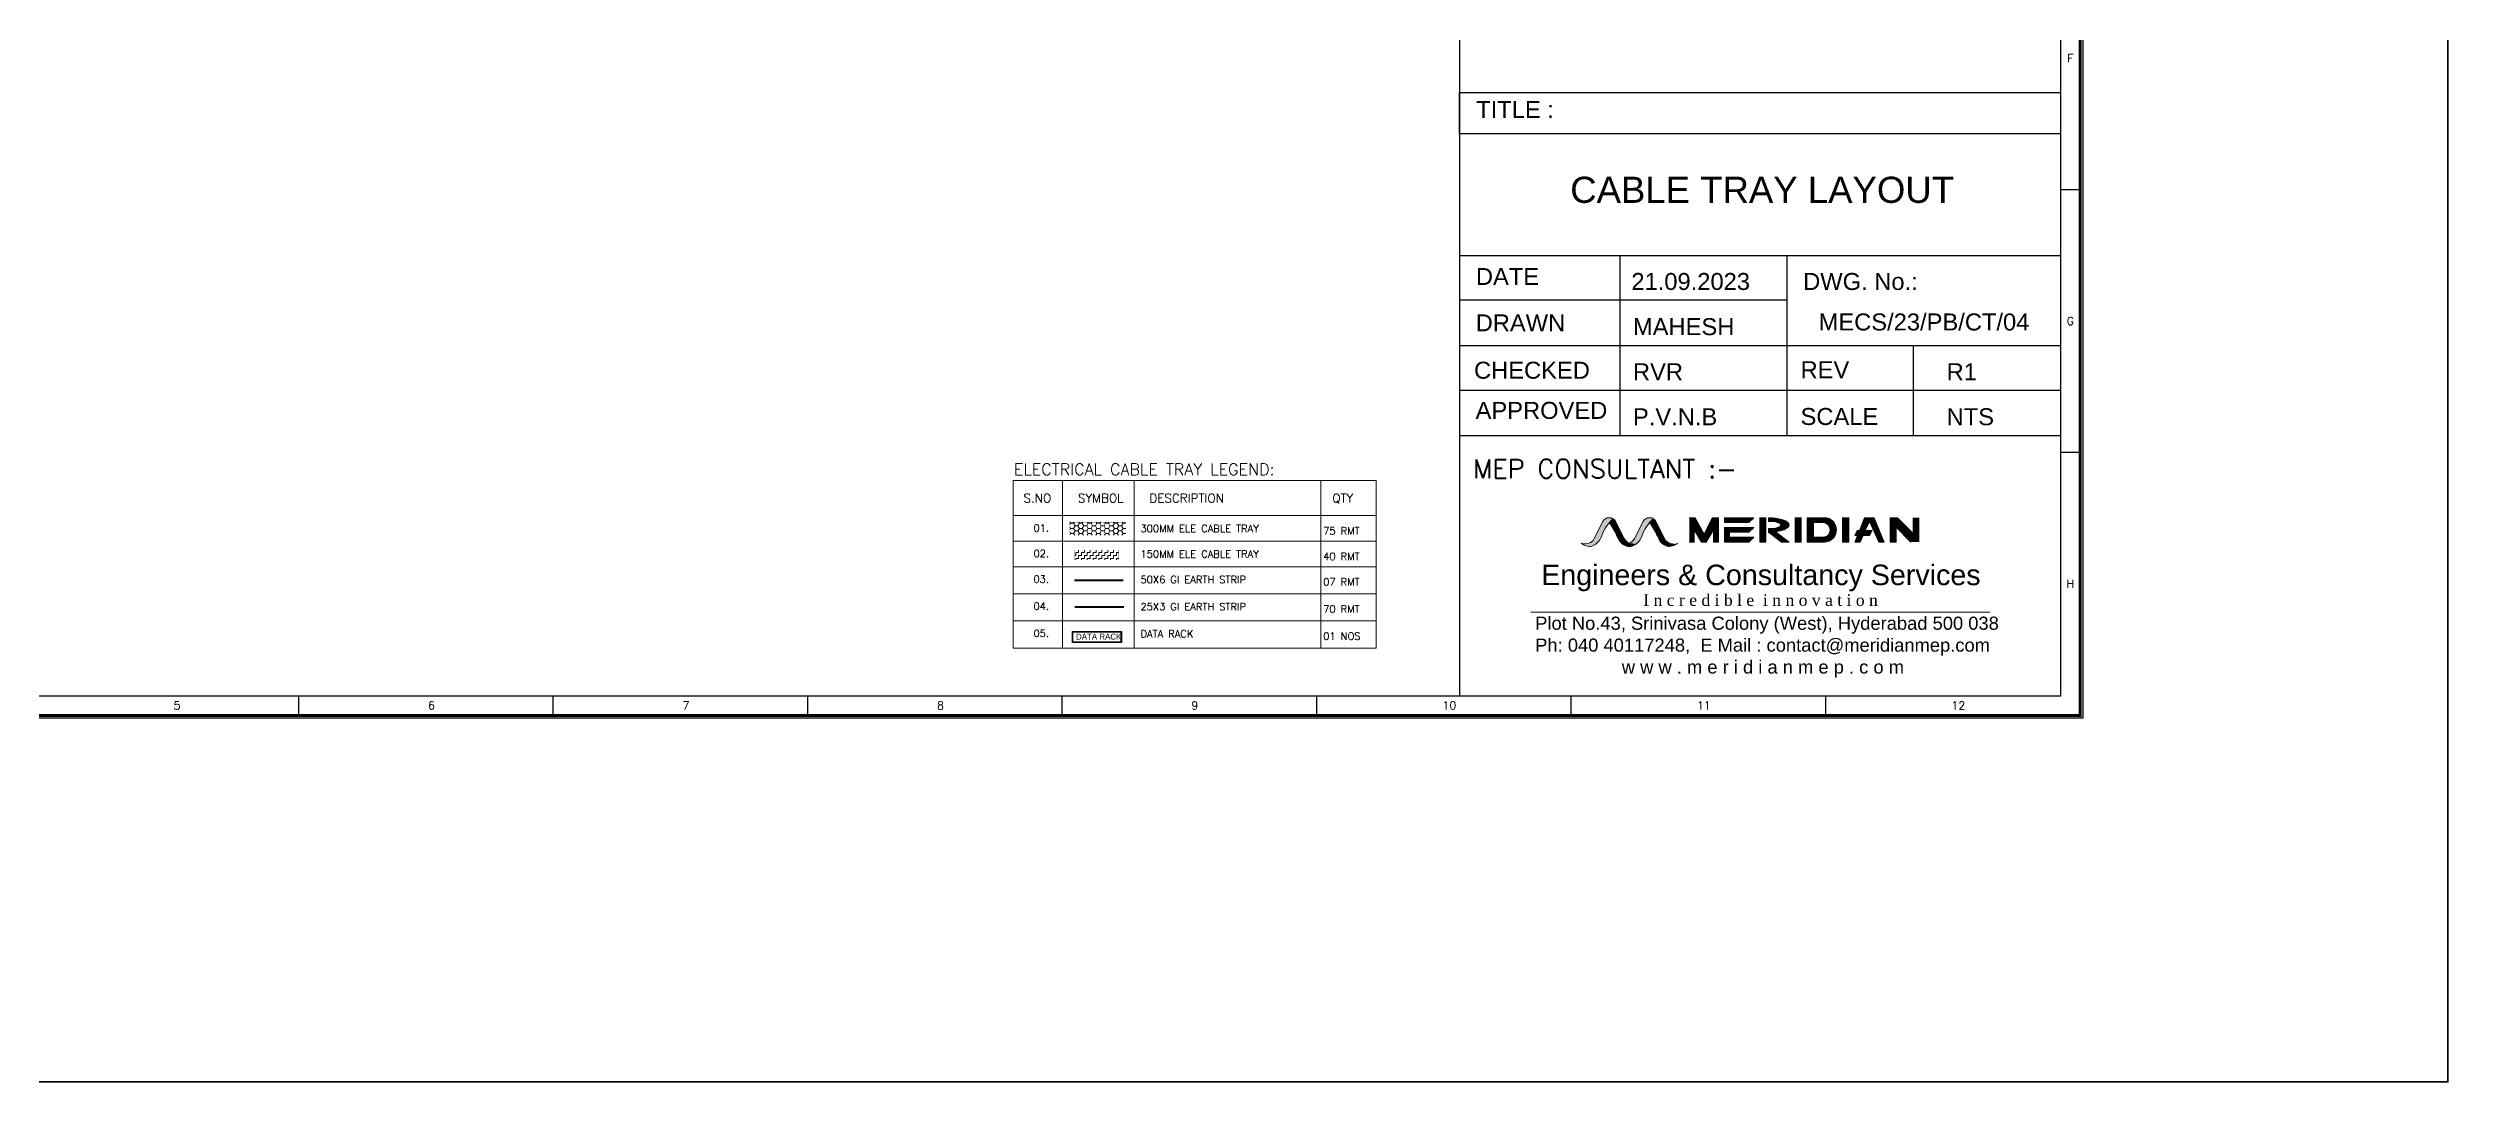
# Model space of a CAD drawing. Header units: millimetres. Extents: x 1327414 to 2124380, y -346496 to -91575.
# Drawn here: x 1730894 to 1772179, y -224422 to -206640 of the extents above; entities that cross this region are included whole.
import ezdxf
from ezdxf.enums import TextEntityAlignment as Align

# ---------------------------------------------------------------- set-up
doc = ezdxf.new("R2010")
doc.units = ezdxf.units.MM
doc.header["$LTSCALE"] = 600
doc.header["$MEASUREMENT"] = 0
for name, pattern in [('CONTINOUS', [0]), ('CONTINU', [0]), ('Hidden 2mm', [3, 2, -0.9999999999999999])]:
    doc.linetypes.add(name, pattern=pattern)
for name, color, linetype, lineweight in [('AHU-N Ducting', 30, 'Continuous', 0), ('ELE-CABLE TRAY', 31, 'Continuous', 18), ('ELE-GIEARTHING', 5, 'Continuous', 9), ('FURNITURE WALL', 8, 'Continuous', 0), ('LV-CABLE TRAY', 4, 'Continuous', 9), ('P-Wall', 8, 'Continuous', 35)]:
    doc.layers.add(name, color=color, linetype=linetype, lineweight=lineweight)
doc.layers.add('AREA', color=193, linetype='Continuous', plot=False)
for name, color, linetype in [('DATA RACK', 1, 'Continuous'), ('ELE-LIGHTING WIRRING', 7, 'Continuous'), ('TITLE', 7, 'Continuous')]:
    doc.layers.add(name, color=color, linetype=linetype)
doc.styles.add('ARIAL', font='')
doc.styles.add('IRFAN', font='romans.shx')
doc.styles.add('ROMANS', font='romans.shx')
doc.styles.add('Tw Cen MT', font='')
doc.styles.get('ARIAL').set_extended_font_data('Arial')
doc.styles.get('Tw Cen MT').set_extended_font_data('Tw Cen MT')

# ---------------------------------------------------------------- blocks, each defined once
blk = doc.blocks.new('A$C66962185')
at = {"layer": 'TITLE'}
for q in [(360.7044688029871, -140930.6600881589), (2.142495829925183, -141176.0335827269)]:
    blk.add_line((360.7044688029871, -141176.0335827269), q, dxfattribs=at)
at = {"layer": 'TITLE', "color": 7}
for p, q in [((363, -141115.8379746834), (360.7044688029871, -141115.8379746834)), ((363, -141147.0835443037), (360.7044688029871, -141147.0835443037))]:
    blk.add_line(p, q, dxfattribs=at)
at = {"layer": 'TITLE', "color": 0}
for p, q in [((151.1607293692041, -141178.3291139239), (151.1607293692041, -141176.0335827269)), ((181.4234823164561, -141178.3291139239), (181.4234823164561, -141176.0335827269)), ((211.6862352637189, -141178.3291139239), (211.6862352637189, -141176.0335827269)), ((241.9489882109702, -141178.3291139239), (241.9489882109702, -141176.0335827269)), ((272.211741158233, -141178.3291139239), (272.211741158233, -141176.0335827269)), ((302.4744941054859, -141178.3291139239), (302.4744941054859, -141176.0335827269)), ((332.7372470527388, -141178.3291139239), (332.7372470527388, -141176.0335827269))]:
    blk.add_line(p, q, dxfattribs=at)
at = {"layer": 'TITLE', "color": 7, "const_width": 0.3550222037433294}
blk.add_lwpolyline([(363, -140928.3645569619), (363, -141178.3291139239), (0, -141178.3291139239), (0, -140928.3645569619)], close=True, dxfattribs=at)
at = {"layer": 'TITLE', "color": 7, "style": 'ROMANS'}
for s, p in [('F', (361.8279625197122, -141100.1904474917)), ('G', (361.8279625197122, -141131.436017112)), ('H', (361.8279625197122, -141162.6815867322))]:
    blk.add_text(s, height=0.9515322989103907, dxfattribs=at).set_placement(p, align=Align.MIDDLE)
at = {"layer": 'TITLE', "color": 0, "style": 'ROMANS'}
for s, p in [('5', (136.6746199735769, -141177.1468621627)), ('6', (166.9373729208397, -141177.1468621627)), ('7', (197.2001258680918, -141177.1468621627)), ('8', (227.4628788153447, -141177.1468621627)), ('9', (257.7256317626059, -141177.1468621627)), ('10', (287.9883847098687, -141177.1468621627)), ('11', (318.2511376571216, -141177.1468621627)), ('12', (348.5138906043745, -141177.1468621627))]:
    blk.add_text(s, height=0.9515322989103907, dxfattribs=at).set_placement(p, align=Align.MIDDLE)
blk = doc.blocks.new('MECS')
at = {"layer": 'AHU-N Ducting', "lineweight": 0}
for color, points in [(160, [(0.5134121462452396, 0.9090535810691411, -0.2553419212210949), (0.5145768996701445, 0.912287291370199, -0.04684726477479713), (0.5216573496010881, 0.9294547023055619, -0.0266540477767965), (0.5336342063745128, 0.9523017867876555, -0.06718534236503344), (0.5556565003610188, 0.9834757225398514, -0.02764109542233903), (0.5738745622465666, 1.003062886091293), (0.5766256133007953, 1.006020680794153, 0.1721363590096927), (0.5505140324168423, 1.011612092831704, 0.2473140975325899), (0.5199152673609156, 0.990002997602848), (0.4721895616269332, 0.8959762340672447, -0.01800133279282137), (0.4702329186293511, 0.8924425501871536, -0.0319182612438929), (0.4661593275680615, 0.8865579408482758, -0.1070633264031905), (0.4578792062891825, 0.878103115775042, -0.06872213656597184), (0.4448145115283366, 0.8700396566532579, -0.1100815216467921), (0.4328884929311516, 0.8662964673627914, -0.04816773781383483), (0.4221518354338086, 0.8652597410154012, -0.2553419212163173), (0.4220358712937212, 0.8652596211915509, -0.1055217205860978), (0.4103804133107057, 0.8664834367568037, -0.05287384099970888), (0.3991274403419439, 0.8701487347559893, 0.0505486080439634), (0.4093426809361326, 0.8618595423592463, 0.1587901785350478), (0.4483361824497781, 0.8512470793146013, 0.02557253404743324), (0.4549705379184891, 0.8519151542827459, 0.05690113489080228), (0.4703863626932994, 0.8580222609840502, 0.0761280745923816), (0.4928284065502248, 0.8754018488679505, 0.05635508372328828), (0.5070302214118503, 0.8948318576810209)]), (150, [(0.5738745622465666, 1.003062886091293), (0.5556565003610187, 0.9834757225398514, -0.08871706839119002), (0.5985678696283647, 0.909053581069051), (0.606061486380822, 0.89483185768066, 0.0908047400681293), (0.6258840872999482, 0.8691652436534564, 0.09462166198594976), (0.6465687088664405, 0.8652597410154012, 0.09762620718751994), (0.6678649370783271, 0.8694578930597028, -0.1798615287096684), (0.6391234390957357, 0.8959762340672447), (0.5913977333575124, 0.9900029976114197, 0.1368225701357631), (0.5768519750966854, 1.005880687949675, 0.004232813224578386)]), (160, [(0.7385117872205167, 0.909053581069051, -0.2553419212210942), (0.7396765406437975, 0.9122872913701989, -0.04684726481615809), (0.7467569905745608, 0.9294547023055619, -0.02665404768153145), (0.7587338473479852, 0.9523017867876555, -0.06718534234561138), (0.7807561413347619, 0.9834757225398514, -0.02764109536567368), (0.7989742032197685, 1.003062886091293), (0.8017252542742679, 1.006020680794153, 0.1721363590409367), (0.7756136733902246, 1.011612092831704, 0.2473140974765855), (0.745014908334659, 0.990002997602848), (0.6972892026003155, 0.8959762340672448, -0.01800133322272931), (0.6953325596030944, 0.8924425501871536, -0.03191826041987842), (0.6912589685412633, 0.8865579408482758, -0.1070633264490754), (0.682978847262655, 0.878103115775042, -0.06872213649296112), (0.6699141525020799, 0.8700396566532579, -0.1100815216296278), (0.6579881339048046, 0.8662964673627914, -0.04816773779806645), (0.6472514764075519, 0.8652597410154012, -0.255341921221943), (0.6471355122674645, 0.8652596211915509, -0.1055217205828272), (0.6354800542840878, 0.8664834367568037, -0.05287384108011227), (0.6242270813156874, 0.8701487347559893, 0.05054860803605642), (0.6344423219093345, 0.8618595423592463, 0.1587901785338139), (0.6734358234232507, 0.8512470793146013, 0.02557253404859524), (0.6800701788916007, 0.8519151542827459, 0.05690113471568396), (0.6954860036670426, 0.8580222609840502, 0.07612807450989625), (0.717928047523968, 0.8754018488679502, 0.05635508364209714), (0.7321298623846912, 0.8948318576810209)]), (150, [(0.7989742032197685, 1.003062886091293), (0.7807561413347619, 0.9834757225398514, -0.08282162458354507), (0.824217065318585, 0.9090771159288699), (0.8311611273545652, 0.89483185768066, 0.09080474013754147), (0.8509837282734207, 0.8691652436534564, 0.09462166197700475), (0.8716683498401837, 0.8652597410154012, 0.09762620721910173), (0.892964578051529, 0.8694578930597028, -0.1798615287170576), (0.8642230800689376, 0.8959762340672447), (0.8164973743309851, 0.9900029976114196, 0.1368225702393618), (0.8019516160670905, 1.005880687950846, 0.004232813225302674)]), (1, [(1.030236444528139, 0.9438043992806316), (1.071119814834754, 0.8756654487700585), (1.098384609470751, 0.8756654487700585), (1.139267979777095, 0.9438043992806316), (1.139267979777095, 0.8756654487700585), (1.166523559981414, 0.8756654487700585), (1.166523559981414, 1.011943349791295), (1.132454084726353, 1.011943349791295), (1.085966086906956, 0.9199812081284943), (1.037050339579422, 1.011943349791295), (1.002980864324091, 1.011943349791295), (1.002980864324091, 0.8756654487700585), (1.030236444528139, 0.8756654487700585)]), (251, [(1.200593035236746, 1.011943349791295), (1.200593035236746, 0.9846877695869755), (1.336870936257982, 0.9846877695869755), (1.364126516462392, 1.011943349791295)]), (251, [(1.200593035236746, 0.9574321893827462), (1.200593035236746, 0.8756654487700585), (1.336870936257982, 0.8756654487700585), (1.364126516462392, 0.9029210289742877), (1.227848615441156, 0.9029210289742877), (1.227848615441156, 0.930176609178517), (1.336870936257982, 0.930176609178517), (1.364126516462392, 0.9574321893827462)]), (251, [(1.398195991717182, 0.8756654487700585), (1.432265466973055, 0.8756654487700585), (1.432265466973055, 1.011943349791295), (1.398195991717182, 1.011943349791295)]), (251, [(1.629868423453673, 1.011943349791295), (1.59579894819807, 1.011943349791295), (1.59579894819807, 0.8756654487700585), (1.629868423453673, 0.8756654487700585)]), (251, [(1.895610330445043, 1.011943349791295), (1.861540855189982, 1.011943349791295), (1.861540855189982, 0.8756654487700585), (1.895610330445043, 0.8756654487700585)]), (251, [(2.011446546313153, 0.9132142722493442), (2.027431130986065, 0.9404698524534832), (1.94330759580249, 0.9404698524534832), (1.929679805700646, 0.9132142722493442)]), (251, [(2.011446546313153, 0.99036134481426), (2.063858128663246, 0.8756654487700585), (2.093213286926021, 0.8756654487700585), (2.038702126517292, 1.011943349791295), (1.984190966108743, 1.011943349791295), (1.955601567173546, 0.9404698524534832), (1.988648066588688, 0.9404698524534832)]), (251, [(2.161352237436324, 0.9589543396937112), (2.243118978049192, 0.8756654487700585), (2.290816243406638, 0.8756654487700585), (2.290816243406638, 1.011943349791295), (2.256746768151036, 1.011943349791295), (2.256746768151036, 0.9240548263224531), (2.168166132487245, 1.011943349791295), (2.127282762180992, 1.011943349791295), (2.127282762180992, 0.8756654487700585), (2.161352237436324, 0.8756654487700585)]), (160, [(0.6891611652876872, 0.8652597410154012, -0.0976262072296877), (0.6678649370783271, 0.869457893059793, -0.09762620719819055), (0.6465687088664405, 0.8652597410154012, -0.09462166198179565), (0.6258840872999482, 0.8691652436534564, 0.08724935658190835), (0.6523345167657667, 0.8526558393570214, 0.254459848768571), (0.7121855603806347, 0.8701487347559893, -0.1060441435256518)]), (150, [(0.9142608062611598, 0.8652597410154012, -0.09762620721835909), (0.892964578051529, 0.8694578930597028, -0.09762620723901515), (0.8716683498401837, 0.8652597410154012, -0.09462166196312137), (0.85098372827315, 0.8691652436534564, 0.08724935651290076), (0.8774341577386077, 0.8526558393570214, 0.2544598487684749), (0.9372852013538366, 0.8701487347559893, -0.1060441435228862)]), (251, [(1.976193322036766, 0.9132142722493442), (1.944699335091728, 0.9132142722493442), (1.929679805700646, 0.8756654487700585), (1.95903496396306, 0.8756654487699682)])]:
    blk.add_hatch(color=color, dxfattribs=at).paths.add_polyline_path(points)
h = blk.add_hatch(color=251, dxfattribs=at)
edge = h.paths.add_edge_path()
edge.add_ellipse((1.445893257074899, 0.9710599794848609), major_axis=(-0.1158362158680351, 0), ratio=0.3529411764705883, start_angle=110.1798157566864, end_angle=270)
edge.add_line((1.445893257074899, 1.011943349791295), (1.445893257074899, 0.9915016646380779))
edge.add_ellipse((1.445893257074899, 0.9710599794848609), major_axis=(-0.07012065025681041, 0), ratio=0.2915216142222994, start_angle=90, end_angle=270, ccw=False)
edge.add_line((1.445893257074899, 0.9506182943317341), (1.445893257074899, 0.930176609178517))
edge.add_line((1.445893257074899, 0.930176609178517), (1.518865497210324, 0.8756654487699682))
edge.add_line((1.518865497210324, 0.8756654487700585), (1.561729472942829, 0.8756654487700585))
edge.add_line((1.561729472943099, 0.8756654487700585), (1.485852994268342, 0.9326862509446157))
h = blk.add_hatch(color=251, dxfattribs=at)
h.paths.add_polyline_path([(1.663937898709004, 0.8756654487700585), (1.759332429423987, 0.8756654487700586, 1.000000000016551), (1.759332429423987, 1.011943349791295), (1.663937898709004, 1.011943349791295)])
h.paths.add_polyline_path([(1.698007373964065, 0.9846877695869755), (1.751107687934599, 0.9846877695869753, -0.9999999999691073), (1.751107687934599, 0.9029210289742877), (1.698007373964065, 0.9029210289742877)], flags=16)
at = {"layer": 'AHU-N Ducting', "color": 160, "lineweight": 0}
for p, q in [((0.4721895616269332, 0.8959762340671544, -0.004746985392664118), (0.5199152673651564, 0.9900029976114196, -0.004746985392664118)), ((0.6972892026003155, 0.8959762340671544, -0.004746985392664118), (0.7450149083391703, 0.9900029976114196, -0.004746985392664118)), ((0.5070302214118503, 0.8948318576810209, -0.004746985392664118), (0.5134121462455102, 0.909053581069051, -0.004746985392664118)), ((0.7321298623846912, 0.8948318576810209, -0.004746985392664118), (0.7385117872186219, 0.909053581069051, -0.004746985392664118))]:
    blk.add_line(p, q, dxfattribs=at)
at = {"layer": 'AHU-N Ducting', "color": 150, "lineweight": 0}
for p, q in [((0.6391234390957357, 0.8959762340671544, -0.004746985392664118), (0.5913977333575124, 0.9900029976114196, -0.004746985392664118)), ((0.8642230800689376, 0.8959762340671544, -0.004746985392664118), (0.8164973743309851, 0.9900029976114196, -0.004746985392664118)), ((0.6060614863808219, 0.8948318576810209, -0.004746985392664118), (0.5985678696283647, 0.909053581069051, -0.004746985392664118))]:
    blk.add_line(p, q, dxfattribs=at)
at = {"layer": 'AHU-N Ducting', "color": 1, "lineweight": 0}
for p, q in [((1.002980864324091, 1.011943349791205, -0.004746985392664118), (1.037050339579422, 1.011943349791205, -0.004746985392664118)), ((1.030236444528139, 0.9438043992806316, -0.004746985392664118), (1.071119814834754, 0.8756654487700585, -0.004746985392664118)), ((1.030236444528139, 0.8756654487700585, -0.004746985392664118), (1.030236444528139, 0.9438043992806316, -0.004746985392664118)), ((1.030236444528139, 0.8756654487700585, -0.004746985392664118), (1.030236444528139, 0.9438043992806316, -0.004746985392664118)), ((1.037050339579422, 1.011943349791205, -0.004746985392664118), (1.085966086906956, 0.919981208128404, -0.004746985392664118)), ((1.132454084726353, 1.011943349791205, -0.004746985392664118), (1.085966086906956, 0.919981208128404, -0.004746985392664118)), ((1.139267979777095, 0.9438043992806316, -0.004746985392664118), (1.098384609470751, 0.8756654487700585, -0.004746985392664118)), ((1.166523559981414, 1.011943349791205, -0.004746985392664118), (1.132454084726353, 1.011943349791205, -0.004746985392664118)), ((1.134267582426063, 1.011943349791205, -0.004746985392664118), (1.161523162629841, 1.011943349791205, -0.004746985392664118)), ((1.139267979777095, 0.8756654487700585, -0.004746985392664118), (1.139267979777095, 0.9438043992806316, -0.004746985392664118)), ((1.139267979777095, 0.8756654487700585, -0.004746985392664118), (1.139267979777095, 0.9438043992806316, -0.004746985392664118)), ((1.166523559981414, 0.8756654487700585, -0.004746985392664118), (1.166523559981414, 1.011943349791205, -0.004746985392664118)), ((1.030236444528139, 0.8756654487700585, -0.004746985392664118), (1.002980864324091, 0.8756654487700585, -0.004746985392664118)), ((1.071119814834754, 0.8756654487700585, -0.004746985392664118), (1.098384609470751, 0.8756654487700585, -0.004746985392664118)), ((1.139267979777095, 0.8756654487700585, -0.004746985392664118), (1.166523559981414, 0.8756654487700585, -0.004746985392664118))]:
    blk.add_line(p, q, dxfattribs=at)
at = {"layer": 'AHU-N Ducting', "color": 251, "lineweight": 0}
for p, q in [((1.200593035236746, 1.011943349791205, -0.004746985392664118), (1.364126516462392, 1.011943349791205, -0.004746985392664118)), ((1.200593035236746, 0.9846877695869755, -0.004746985392664118), (1.200593035236746, 1.011943349791205, -0.004746985392664118)), ((1.200593035236746, 0.9846877695869755, -0.004746985392664118), (1.336870936257982, 0.9846877695869755, -0.004746985392664118)), ((1.200593035236746, 0.9574321893827462, -0.004746985392664118), (1.364126516462392, 0.9574321893827462, -0.004746985392664118)), ((1.200593035236746, 0.8756654487700585, -0.004746985392664118), (1.200593035236746, 0.9574321893827462, -0.004746985392664118)), ((1.336870936257982, 0.9846877695869755, -0.004746985392664118), (1.364126516462392, 1.011943349791205, -0.004746985392664118)), ((1.336870936257982, 0.930176609178517, -0.004746985392664118), (1.364126516462392, 0.9574321893827462, -0.004746985392664118)), ((1.398195991717182, 1.011943349791205, -0.004746985392664118), (1.432265466973055, 1.011943349791205, -0.004746985392664118)), ((1.398195991717182, 1.011943349791205, -0.004746985392664118), (1.398195991717182, 0.8756654487700585, -0.004746985392664118)), ((1.432265466973055, 1.011943349791205, -0.004746985392664118), (1.432265466973055, 0.8756654487700585, -0.004746985392664118)), ((1.445893257074899, 1.011943349791205, -0.004746985392664118), (1.445893257074899, 0.9915016646380779, -0.004746985392664118)), ((1.445893257074899, 0.930176609178517, -0.004746985392664118), (1.445893257074899, 0.9506182943317341, -0.004746985392664118)), ((1.59579894819807, 1.011943349791205, -0.004746985392664118), (1.629868423453673, 1.011943349791205, -0.004746985392664118)), ((1.59579894819807, 0.8756654487700585, -0.004746985392664118), (1.59579894819807, 1.011943349791205, -0.004746985392664118)), ((1.629868423453673, 1.011943349791205, -0.004746985392664118), (1.629868423453673, 0.8756654487700585, -0.004746985392664118)), ((1.663937898709004, 1.011943349791205, -0.004746985392664118), (1.759332429423987, 1.011943349791205, -0.004746985392664118)), ((1.663937898709004, 1.011943349791205, -0.004746985392664118), (1.663937898709004, 0.8756654487700585, -0.004746985392664118)), ((1.698007373964065, 0.9846877695869755, -0.004746985392664118), (1.751107687934599, 0.9846877695869755, -0.004746985392664118)), ((1.698007373964065, 0.9846877695869755, -0.004746985392664118), (1.698007373964065, 0.9029210289742877, -0.004746985392664118)), ((1.861540855189982, 1.011943349791205, -0.004746985392664118), (1.895610330445043, 1.011943349791205, -0.004746985392664118)), ((1.861540855189982, 0.8756654487700585, -0.004746985392664118), (1.861540855189982, 1.011943349791205, -0.004746985392664118)), ((1.895610330445043, 1.011943349791205, -0.004746985392664118), (1.895610330445043, 0.8756654487700585, -0.004746985392664118)), ((1.929679805700646, 0.913214272249254, -0.004746985392664118), (1.94330759580249, 0.9404698524534832, -0.004746985392664118)), ((2.027431130986065, 0.9404698524534832, -0.004746985392664118), (1.94330759580249, 0.9404698524534832, -0.004746985392664118)), ((1.955601567173546, 0.9404698524534832, -0.004746985392664118), (1.984190966108743, 1.011943349791205, -0.004746985392664118)), ((1.984190966108743, 1.011943349791205, -0.004746985392664118), (2.038702126517292, 1.011943349791205, -0.004746985392664118)), ((1.988648066588688, 0.9404698524534832, -0.004746985392664118), (2.011446546313153, 0.9903613448141697, -0.004746985392664118)), ((2.063858128663246, 0.8756654487700585, -0.004746985392664118), (2.011446546313153, 0.9903613448141697, -0.004746985392664118)), ((2.027431130986065, 0.9404698524534832, -0.004746985392664118), (2.011446546313153, 0.913214272249254, -0.004746985392664118)), ((2.093213286926021, 0.8756654487700585, -0.004746985392664118), (2.038702126517292, 1.011943349791205, -0.004746985392664118)), ((2.127282762180992, 1.011943349791205, -0.004746985392664118), (2.168166132487245, 1.011943349791205, -0.004746985392664118)), ((2.127282762180992, 0.8756654487700585, -0.004746985392664118), (2.127282762180992, 1.011943349791205, -0.004746985392664118)), ((2.243118978049192, 0.8756654487700585, -0.004746985392664118), (2.161352237436324, 0.9589543396937112, -0.004746985392664118)), ((2.161352237436324, 0.8756654487700585, -0.004746985392664118), (2.161352237436324, 0.9589543396937112, -0.004746985392664118)), ((2.168166132487245, 1.011943349791205, -0.004746985392664118), (2.256746768151036, 0.9240548263223628, -0.004746985392664118)), ((2.256746768151036, 0.9240548263223628, -0.004746985392664118), (2.256746768151036, 1.011943349791205, -0.004746985392664118)), ((1.200593035236746, 0.8756654487700585, -0.004746985392664118), (1.336870936257982, 0.8756654487700585, -0.004746985392664118)), ((1.227848615441156, 0.930176609178517, -0.004746985392664118), (1.336870936257982, 0.930176609178517, -0.004746985392664118)), ((1.227848615441156, 0.9029210289742877, -0.004746985392664118), (1.227848615441156, 0.930176609178517, -0.004746985392664118)), ((1.227848615441156, 0.9029210289742877, -0.004746985392664118), (1.364126516462392, 0.9029210289742877, -0.004746985392664118)), ((1.336870936257982, 0.8756654487700585, -0.004746985392664118), (1.364126516462392, 0.9029210289742877, -0.004746985392664118)), ((1.398195991717182, 0.8756654487700585, -0.004746985392664118), (1.432265466973055, 0.8756654487700585, -0.004746985392664118)), ((1.445893257074899, 0.930176609178517, -0.004746985392664118), (1.518865497210324, 0.8756654487700585, -0.004746985392664118)), ((1.485852994268342, 0.9326862509445254, -0.004746985392664118), (1.561729472943099, 0.8756654487700585, -0.004746985392664118)), ((1.518865497210324, 0.8756654487700585, -0.004746985392664118), (1.561729472943099, 0.8756654487700585, -0.004746985392664118)), ((1.59579894819807, 0.8756654487700585, -0.004746985392664118), (1.629868423453673, 0.8756654487700585, -0.004746985392664118)), ((1.663937898709004, 0.8756654487700585, -0.004746985392664118), (1.759332429423987, 0.8756654487700585, -0.004746985392664118)), ((1.698007373964065, 0.9029210289742877, -0.004746985392664118), (1.751107687934599, 0.9029210289742877, -0.004746985392664118)), ((1.861540855189982, 0.8756654487700585, -0.004746985392664118), (1.895610330445043, 0.8756654487700585, -0.004746985392664118)), ((2.011446546313153, 0.913214272249254, -0.004746985392664118), (1.929679805700646, 0.913214272249254, -0.004746985392664118)), ((1.929679805700646, 0.8756654487700585, -0.004746985392664118), (1.944699335091728, 0.913214272249254, -0.004746985392664118)), ((1.95903496396306, 0.8756654487700585, -0.004746985392664118), (1.929679805700646, 0.8756654487700585, -0.004746985392664118)), ((1.95903496396306, 0.8756654487700585, -0.004746985392664118), (1.976193322036766, 0.913214272249254, -0.004746985392664118)), ((2.063858128663246, 0.8756654487700585, -0.004746985392664118), (2.093213286926021, 0.8756654487700585, -0.004746985392664118)), ((2.127282762180992, 0.8756654487700585, -0.004746985392664118), (2.161352237436324, 0.8756654487700585, -0.004746985392664118))]:
    blk.add_line(p, q, dxfattribs=at)
at = {"layer": 'AHU-N Ducting', "color": 251, "lineweight": 0, "ltscale": 0.85}
blk.add_line((0.1165964656020151, 0.4833313661174543, -0.006142948281450891), (2.68551955399356, 0.4833313661174543, -0.006142948281450891), dxfattribs=at)
at = {"layer": 'AHU-N Ducting', "color": 160, "lineweight": 0}
for centre, radius, start, end in [((0.7417863587136924, 0.8286218616061071, -0.004746985392664118), 0.2421240227987888, 132.9373247437187, 160.5981108453346), ((0.5556565003610187, 0.9718616141967287, -0.004746985392664118), 0.04008173559447583, 90, 153.0887549731676), ((0.5556565003610187, 0.9718616141967287, -0.004746985392664118), 0.04008173559447583, 26.91124502665905, 90), ((0.9668859996868943, 0.8286218616061071, -0.004746985392664118), 0.2421240227987888, 132.9373247436885, 160.5981108453417), ((0.7807561413347619, 0.9718616141967287, -0.004746985392664118), 0.04008173559447583, 90, 153.0887549740909), ((0.7807561413347619, 0.9718616141967287, -0.004746985392664118), 0.04008173559447583, 26.9112450267741, 90), ((0.4451264544360147, 0.9163969157858594, -0.004746985392664118), 0.06522885516514892, 225.1547600332335, 282.2607170516237), ((0.4220358712937212, 0.9213740510237451, -0.004746985392664118), 0.05611442983226616, 245.9053689520779, 270.1184055559717), ((0.4221518354329064, 0.9213741708475954, -0.004746985392664118), 0.05611442983226616, 270, 333.0887549734891), ((0.4248646360879693, 0.9399832544318715, -0.004746985392664118), 0.0937541041238935, 291.3377566141106, 331.210451532663), ((0.6860544255190815, 0.9361233508373039, -0.004746985392664118), 0.09002142922125515, 207.3022954123794, 248.0018617736689), ((0.670226095409397, 0.9163969157858594, -0.004746985392664118), 0.06522885516514892, 225.1547600329532, 282.2607170509705), ((0.6471355122674645, 0.9213740510237451, -0.004746985392664118), 0.05611442983226616, 245.9053689516664, 270.1184055552347), ((0.6472514764061083, 0.9213741708475954, -0.004746985392664118), 0.05611442983226616, 270, 333.0887549734892), ((0.6661865462871954, 0.9163969157858594, -0.004746985392664118), 0.06522885516514892, 257.8079966377897, 314.8452399662061), ((0.6890452011507577, 0.9213740510237451, -0.004746985392664118), 0.05611442983226616, 245.9053689520779, 270.1184055559717), ((0.6499642770614419, 0.9399832544318715, -0.004746985392664118), 0.0937541041238935, 291.3377566141106, 331.2104515326365)]:
    blk.add_arc(centre, radius, start, end, dxfattribs=at)
at = {"layer": 'AHU-N Ducting', "color": 150, "lineweight": 0}
for centre, radius, start, end in [((0.3690451605166651, 0.8262944286522125, -0.004746985392664118), 0.2439871949649071, 19.82781570482793, 40.10717689340409), ((0.5794150909876963, 0.815966263139685, -0.004746985392664118), 0.2619115070846747, 20.82439840783155, 39.75939779118104), ((0.6464527447271652, 0.9213740510237451, -0.004746985392664118), 0.05611442983226616, 248.4970917656522, 270.1184055559715), ((0.6891611652900331, 0.9252262753390927, -0.004746985392664118), 0.0599665343237634, 206.9112450265108, 270), ((0.6891611652900331, 0.9213741708475954, -0.004746985392664118), 0.05611442983226616, 206.9112450267169, 270), ((0.6891611652900331, 0.9213741708475954, -0.004746985392664118), 0.05611442983226616, 206.9112450267169, 270), ((0.6465687088664405, 0.9213741708475954, -0.004746985392664118), 0.05611442983226616, 270, 292.3036001438938), ((0.9111540664921931, 0.9361233508373039, -0.004746985392664118), 0.09002142922125515, 207.3022954123795, 248.0018617736689), ((0.8715523857009084, 0.9213740510237451, -0.004746985392664118), 0.05611442983226616, 248.4970917649847, 270.1184055553267), ((0.9142608062634155, 0.9213741708475954, -0.004746985392664118), 0.05611442983226616, 206.9112450265108, 270), ((0.8716683498392815, 0.9213741708475954, -0.004746985392664118), 0.05611442983226616, 270, 292.3036001446803), ((0.8912861872601268, 0.9163969157858594, -0.004746985392664118), 0.06522885516514892, 257.7392829491069, 314.8452399670468), ((0.9141448421242304, 0.9213740510237451, -0.004746985392664118), 0.05611442983226616, 245.9053689520778, 270.1184055558794)]:
    blk.add_arc(centre, radius, start, end, dxfattribs=at)
at = {"layer": 'AHU-N Ducting', "color": 251, "lineweight": 0}
for centre, radius in [((1.751107687934599, 0.9438043992806316, -0.004746985392664118), 0.04088337030636534), ((1.759332429423987, 0.9438043992806316, -0.004746985392664118), 0.0681389505106089)]:
    blk.add_arc(centre, radius, 270, 90, dxfattribs=at)
for major_axis, ratio, start_param in [((-0.1158362158680351, 0), 0.3529411764705883, 1.923000554194905), ((-0.07012065025681041, 0), 0.2915216142222994, 1.570796326794897)]:
    blk.add_ellipse((1.445893257074899, 0.9710599794848609, -0.004746985392664118), major_axis=major_axis, ratio=ratio, start_param=start_param, end_param=4.71238898038469, dxfattribs=at)
at = {"layer": 'AHU-N Ducting', "color": 251, "lineweight": 0, "attachment_point": 1, "style": 'ARIAL'}
for s, insert, char_height, width in [('{\\C1;Engineers & Consultancy Services \\P}', (0.1749155116136762, 0.7493232539108021, -0.01458950216844587), 0.11475, 24.25437425909253), ('{\\C252;Plot No.43, Srinivasa Colony (West), Hyderabad 500 038\\PPh: 040 40117248,  E Mail : contact@meridianmep.com\\P                 w w w . m e r i d i a n m e p . c o m }', (0.14136276644183, 0.4583226879356062, -0.006142948281450891), 0.07344, 2.63264250269352)]:
    blk.add_mtext(s, dxfattribs=dict(at, insert=insert, char_height=char_height, width=width))
at = {"layer": 'AHU-N Ducting', "color": 251, "lineweight": 0, "ltscale": 0.85, "insert": (1.402428089641869, 0.5507002547054753, -0.005528653453305802), "char_height": 0.0651762882177883, "attachment_point": 5, "line_spacing_factor": 0.6, "style": 'ARIAL'}
blk.add_mtext('{\\FBatang|c0;\\C5;I n c r e d i b l e  i n n o v a t i o n\\P}', dxfattribs=at)

msp = doc.modelspace()

# ---------------------------------------------------------------- hatches: boundary and pattern name
at = {"layer": 'ELE-CABLE TRAY', "linetype": 'ByBlock'}
h = msp.add_hatch(dxfattribs=at)
h.set_pattern_fill('HONEY', color=256, scale=400.7856062941474)
h.set_pattern_definition([(0, (1712114.450525071, -232428.6977780108), (75.14730118015264, 43.386314565235), [50.09820078676842, -100.1964015735368]), (120, (1712114.450525071, -232428.6977780108), (-75.14730118015261, 43.386314565235), [50.09820078676832, -100.1964015735366]), (59.99999999999999, (1712114.450525071, -232428.6977780108), (3.337210560345866e-14, 86.77262913047001), [-100.1964015735369, 50.09820078676843])])
h.paths.add_polyline_path([(1748470.655826382, -214793.6213271884), (1749432.948824252, -214793.6213271884), (1749432.948824252, -215020.1223458319), (1748470.655826382, -215020.1223458319)])
at = {"layer": 'LV-CABLE TRAY', "linetype": 'ByBlock'}
h = msp.add_hatch(dxfattribs=at)
h.set_pattern_fill('ZIGZAG', color=4, scale=400.7856062941474)
h.set_pattern_definition([(0, (1624428.678991617, -260105.3385559018), (50.09820078676842, 50.09820078676842), [50.09820078676842, -50.09820078676842]), (90, (1624478.777192417, -260105.3385559018), (-50.09820078676839, 50.09820078676842), [50.09820078676842, -50.09820078676842])])
h.paths.add_polyline_path([(1748558.350971385, -215273.2507169604), (1749314.384217038, -215273.2507169604), (1749314.384217038, -215444.1492381164), (1748558.350971385, -215444.1492381164)])

# ---------------------------------------------------------------- linework, layer by layer
at = {"ltscale": 2}
for p, q in [((1755177.257559657, -210208.7067323892), (1765519.210235846, -210208.7067324131)), ((1755177.257559657, -213303.0441611434), (1765519.210235846, -213303.0441611673))]:
    msp.add_line(p, q, dxfattribs=at)
for p, q in [((1757940.782120677, -213303.0441611401), (1757940.782120677, -210203.5475225848)), ((1760804.862166083, -210203.5475225881), (1760804.862166083, -213303.0441611434)), ((1760804.862166083, -210978.5935383132), (1755177.257559681, -210978.5935383132)), ((1755177.257559681, -211753.63955404), (1765519.210235854, -211753.63955404)), ((1762983.118954621, -213303.0441611434), (1762983.1189546, -211753.63955404)), ((1765519.210235854, -212528.3418575971), (1755177.257559681, -212528.3418575971))]:
    msp.add_line(p, q)
at = {"layer": 'AREA'}
for points in [[(1713299.546921776, -181916.0400007403), (1765896.250944217, -181916.0400007403), (1765896.250944217, -218162.5549147001), (1713299.546921776, -218162.5549147001)], [(1713344.546921776, -181961.0400007403), (1765851.250944217, -181961.0400007403), (1765851.250944217, -218117.5549147001), (1713344.546921776, -218117.5549147001)]]:
    msp.add_lwpolyline(points, close=True, dxfattribs=at)
at = {"layer": 'DATA RACK', "color": 1, "ltscale": 5}
for points in [[(1748516.173354168, -216673.5380281083), (1749360.040420622, -216673.5380281083), (1749360.040420622, -216864.3749209117), (1748516.173354168, -216864.3749209117)], [(1748525.452241218, -216682.8169151618), (1749350.761533566, -216682.8169151618), (1749350.761533566, -216855.0960338576), (1748525.452241218, -216855.0960338576)]]:
    msp.add_lwpolyline(points, close=True, dxfattribs=at)
at = {"layer": 'ELE-CABLE TRAY', "color": 0}
for p, q in [((1747497.683092772, -214080.4017459925), (1753743.283768716, -214080.4017459925)), ((1747497.683092772, -216492.3493086055), (1747497.683092772, -214080.4017459925)), ((1748344.898711279, -216492.3493086055), (1748344.898711279, -214080.4017459925)), ((1749576.455301659, -216492.3493086055), (1749576.455301659, -214080.4017459925)), ((1752786.543105938, -216492.3493086055), (1752786.543105938, -214080.4017459925)), ((1753743.283768716, -214080.4017459925), (1753743.283768716, -216492.3493086055)), ((1747497.683092772, -214682.0053800094), (1753743.283768716, -214682.0053800094)), ((1747497.683092772, -216958.770170766), (1747497.683092772, -215013.2434703135)), ((1748344.898711279, -216958.770170766), (1748344.898711279, -215013.2434703135)), ((1749576.455301659, -216958.770170766), (1749576.455301659, -215013.2434703135)), ((1752786.543105938, -216958.770170766), (1752786.543105938, -215013.2434703135)), ((1753743.283768716, -215013.2434703135), (1753743.283768716, -216958.770170766)), ((1747497.683092772, -215120.7564821469), (1753743.283768716, -215120.7564821469)), ((1747497.683092772, -215559.5075842844), (1753743.283768716, -215559.5075842844)), ((1747497.683092772, -216025.9284464449), (1753743.283768716, -216025.9284464449)), ((1747497.683092772, -216492.3493086055), (1753743.283768716, -216492.3493086055)), ((1747497.683092772, -216958.770170766), (1753743.283768716, -216958.770170766))]:
    msp.add_line(p, q, dxfattribs=at)
at = {"layer": 'ELE-CABLE TRAY', "linetype": 'ByBlock', "const_width": 1.860566674603738}
msp.add_lwpolyline([(1748470.655826382, -214793.6213271884), (1749432.948824252, -214793.6213271884), (1749432.948824252, -215020.1223458319), (1748470.655826382, -215020.1223458319)], close=True, dxfattribs=at)
at = {"layer": 'ELE-GIEARTHING', "linetype": 'CONTINOUS', "lineweight": -3, "ltscale": 0.2, "const_width": 34.21388648578604, "elevation": 3.299499358229209e-10}
msp.add_lwpolyline([(1748549.148173834, -215792.632314156), (1749392.484159733, -215792.632314156)], dxfattribs=at)
at = {"layer": 'ELE-GIEARTHING', "color": 26, "linetype": 'CONTINOUS', "lineweight": -3, "ltscale": 0.2, "const_width": 34.21388648578604, "elevation": 3.299499358229209e-10}
msp.add_lwpolyline([(1748557.270862638, -216253.3536520599), (1749400.606848537, -216253.3536520599)], dxfattribs=at)
at = {"layer": 'LV-CABLE TRAY', "color": 4, "linetype": 'ByBlock', "const_width": 1.461769195938346, "elevation": 3.572198234973698}
msp.add_lwpolyline([(1748558.350971385, -215273.2507169604), (1749314.384217038, -215273.2507169604), (1749314.384217038, -215444.1492381164), (1748558.350971385, -215444.1492381164)], close=True, dxfattribs=at)
at = {"layer": 'P-Wall', "color": 30, "true_color": 0xf8991e}
msp.add_lwpolyline([(1705741.23674484, -174998.8580140677), (1772178.555751534, -174998.8580140677), (1772178.555751534, -224422.1167756764), (1705741.23674484, -224422.1167756764)], close=True, dxfattribs=at)
at = {"layer": 'TITLE'}
msp.add_line((1755177.257559678, -182293.0807067066), (1755177.257559667, -217785.5142080307), dxfattribs=at)
msp.add_lwpolyline([(1755177.25755967, -207403.9049106823), (1765515.44759653, -207403.9049106823), (1765515.44759653, -208113.3885406879), (1755177.25755967, -208113.3885406879)], close=True, dxfattribs=at)

# ---------------------------------------------------------------- block references
at = {"layer": 'FURNITURE WALL', "linetype": 'Hidden 2mm', "xscale": 3074.176363470179, "yscale": 3074.176363470179, "zscale": 3074.176363470179}
msp.add_blockref('MECS', (1756042.179046729, -217828.2256104318, 18.88450640885521), dxfattribs=at)
at = {"layer": 'TITLE', "xscale": 144.6465675549349, "yscale": 144.6465665108379, "zscale": 144.6465669265092}
msp.add_blockref('A$C66962185', (1713344.546921776, 20202843.01715146), dxfattribs=at)

# ---------------------------------------------------------------- texts
at = {"lineweight": 9, "style": 'IRFAN'}
msp.add_text('MEP CONSULTANT :-', height=323.0518922825568, dxfattribs=at).set_placement((1755407.559922016, -214036.6420825994, 24.89409305182214))
at = {"layer": 'DATA RACK', "color": 1, "ltscale": 5, "insert": (1748577.483652157, -216711.9897507251), "char_height": 101.9988829137362, "width": 773.2778814118155, "attachment_point": 1, "style": 'Tw Cen MT'}
msp.add_mtext('DATA RACK', dxfattribs=at)
at = {"layer": 'ELE-LIGHTING WIRRING', "color": 7, "linetype": 'CONTINU', "attachment_point": 1, "style": 'ROMANS'}
for s, insert, char_height in [('ELECTRICAL CABLE TRAY LEGEND:', (1747509.398997281, -213785.4367364387), 200), ('S.NO', (1747675.260209151, -214306.4338091502), 150), ('SYMBOL', (1748610.098342714, -214306.4338091502), 150), ('DESCRIPTION', (1749841.654933117, -214306.4338091502), 150), ('QTY', (1752986.09823787, -214306.4338091502), 150), ('01.', (1747845.635609661, -214832.7597928376), 125), ('75 RMT', (1752829.303002483, -214881.3713419534, 3.5721982349739), 125), ('02.', (1747845.635609661, -215271.5108949751), 125), ('40 RMT', (1752829.303002483, -215320.1224440909, 3.5721982349739), 125), ('03.', (1747845.635609661, -215710.2619971126), 125), ('07 RMT', (1752829.303002483, -215758.8735462284, 3.572198235473246), 125), ('04.', (1747845.635609661, -216176.6828592731), 125), ('70 RMT', (1752829.303002483, -216225.2944083889, 3.572198235473246), 125), ('05.', (1747845.635609661, -216643.1037214336), 125), ('01 NOS', (1752829.303002483, -216691.7152705494, 3.5721982356396), 125)]:
    msp.add_mtext(s, dxfattribs=dict(at, insert=insert, char_height=char_height))
at = {"layer": 'ELE-LIGHTING WIRRING', "color": 7, "linetype": 'CONTINU', "char_height": 125, "width": 2591.193973401967, "attachment_point": 1, "style": 'ROMANS'}
for s, insert in [('\\pxt13;300MM ELE CABLE TRAY', (1749686.661320615, -214841.1289561172, 3.5721982349739)), ('\\pxt13;150MM ELE CABLE TRAY', (1749686.661320615, -215279.8800582547, 3.5721982349739)), ('50X6 GI EARTH STRIP', (1749686.661320615, -215718.6311603922, 3.572198235473246)), ('25X3 GI EARTH STRIP', (1749686.661320615, -216185.0520225527, 3.572198235473246)), ('DATA RACK', (1749686.661320615, -216651.4728847132, 3.5721982356396))]:
    msp.add_mtext(s, dxfattribs=dict(at, insert=insert))
at = {"layer": 'TITLE', "color": 7, "style": 'ARIAL'}
for s, p in [('TITLE :', (1755461.316540058, -207843.0137036457)), ('21.09.2023', (1758131.150037801, -210800.5713113355)), ('DWG. No.:', (1761086.453032315, -210800.6087758312)), ('MAHESH', (1758158.274206816, -211577.5856134941)), ('RVR', (1758158.274206816, -212352.6316292169)), ('REV', (1761041.409979773, -212318.5158260443)), ('R1', (1763554.058063928, -212352.6316292275)), ('P.V.N.B', (1758158.274206816, -213127.3339327743)), ('SCALE', (1761041.409979773, -213122.6284220497)), ('NTS', (1763554.058063928, -213127.3339327776))]:
    msp.add_text(s, height=291.9018363373251, dxfattribs=at).set_placement(p)
at = {"layer": 'TITLE', "style": 'ARIAL'}
msp.add_text('CABLE TRAY LAYOUT', height=450, dxfattribs=at).set_placement((1760380.350382579, -209302.9555391937, -1163.083531069545), align=Align.CENTER)
at = {"layer": 'TITLE', "color": 7, "style": 'ARIAL'}
for s, p in [('DATE', (1756000.595448408, -210568.9590396307)), ('DRAWN ', (1756279.810780655, -211366.0310903292)), ('CHECKED', (1756421.144420251, -212180.8581015449)), ('APPROVED', (1756584.365690411, -212871.603443296))]:
    msp.add_text(s, height=291.9018363373251, dxfattribs=at).set_placement(p, align=Align.MIDDLE_CENTER)
msp.add_text('MECS/23/PB/CT/04', height=291.9018363373251, dxfattribs=at).set_placement((1763164.978240456, -211497.2207406409), align=Align.CENTER)

doc.saveas('drawing.dxf')
